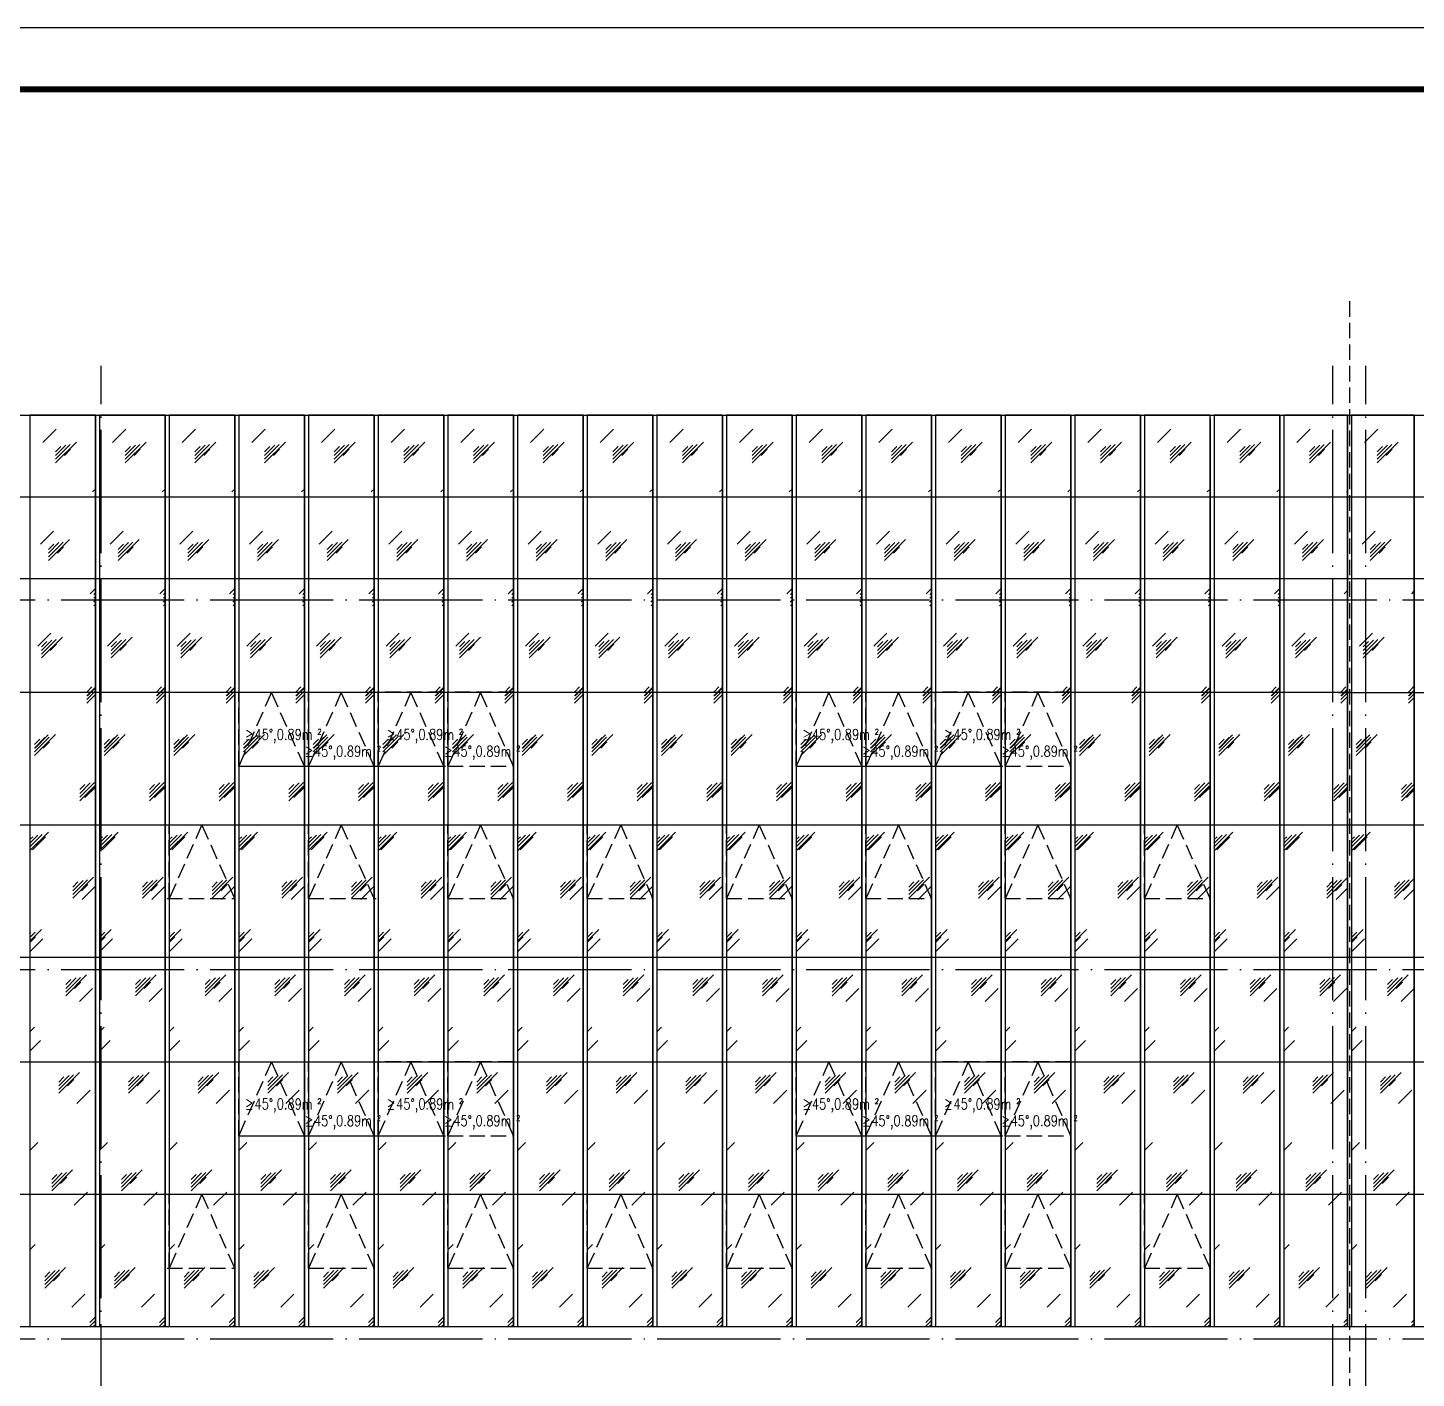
# Model space of a CAD drawing. Extents: x 6843040 to 15500510, y -6507076 to -4940511.
# Drawn here: x 7830045 to 7852588, y -6232935 to -6211005 of the extents above; entities that cross this region are included whole.
import ezdxf

# ---------------------------------------------------------------- set-up
doc = ezdxf.new("R2010")
doc.units = 0
doc.header["$LTSCALE"] = 1000
doc.header["$MEASUREMENT"] = 0
doc.linetypes.add('DASH', pattern=[0.35, 0.25, -0.1])
doc.linetypes.add('DOTE', pattern=[2.42, 2, -0.2, 0.02, -0.2])
for name, color, linetype in [('_0', 7, 'Continuous'), ('DOTE', 8, 'DOTE'), ('E_LINE_5', 8, 'Continuous'), ('LT-dim 100', 253, 'Continuous'), ('LT-开启扇', 8, 'Continuous'), ('LT-玻璃', 4, 'Continuous'), ('PUB_DIM', 3, 'Continuous'), ('PUB_HACTH', 8, 'Continuous'), ('PUB_TEXT', 7, 'Continuous'), ('PUB_TITLE', 4, 'Continuous'), ('WINDOW', 4, 'Continuous')]:
    doc.layers.add(name, color=color, linetype=linetype)
doc.styles.add('_HZTXT', font='SIMPLEX', dxfattribs={"width": 0.9, "bigfont": 'HZTXT'})

# ---------------------------------------------------------------- blocks, each defined once
blk = doc.blocks.new('幕墙mq4')
at = {"layer": 'LT-开启扇', "ltscale": 1000}
for points in [[(7678733, -5912704), (7679826, -5912704)], [(7679864, -5912704), (7680957, -5912704)], [(7680996, -5912704), (7682088, -5912704)], [(7687782, -5912704), (7688875, -5912704)], [(7688913, -5912704), (7690006, -5912704)], [(7690044, -5912704), (7691137, -5912704)], [(7678733, -5918704), (7679826, -5918704)], [(7679864, -5918704), (7680957, -5918704)], [(7680996, -5918704), (7682088, -5918704)], [(7687782, -5918704), (7688875, -5918704)], [(7688913, -5918704), (7690006, -5918704)], [(7690044, -5918704), (7691137, -5918704)]]:
    blk.add_lwpolyline(points, dxfattribs=at)
at = {"layer": 'LT-玻璃', "ltscale": 1000}
for p, q in [((7652448, -5907004), (7696798, -5907004)), ((7675340, -5907004), (7675340, -5921804)), ((7676406, -5907004), (7676406, -5921804)), ((7676471, -5907004), (7676471, -5921804)), ((7677537, -5907004), (7677537, -5921804)), ((7677602, -5907004), (7677602, -5921804)), ((7678668, -5907004), (7678668, -5921804)), ((7678733, -5907004), (7678733, -5921804)), ((7679799, -5907004), (7679799, -5921804)), ((7679864, -5907004), (7679864, -5921804)), ((7680931, -5907004), (7680931, -5921804)), ((7680996, -5907004), (7680996, -5921804)), ((7682062, -5907004), (7682062, -5921804)), ((7682127, -5907004), (7682127, -5921804)), ((7683193, -5907004), (7683193, -5921804)), ((7683258, -5907004), (7683258, -5921804)), ((7684324, -5907004), (7684324, -5921804)), ((7684389, -5907004), (7684389, -5921804)), ((7685455, -5907004), (7685455, -5921804)), ((7685520, -5907004), (7685520, -5921804)), ((7686586, -5907004), (7686586, -5921804)), ((7686651, -5907004), (7686651, -5921804)), ((7687717, -5907004), (7687717, -5921804)), ((7687782, -5907004), (7687782, -5921804)), ((7688848, -5907004), (7688848, -5921804)), ((7688913, -5907004), (7688913, -5921804)), ((7689979, -5907004), (7689979, -5921804)), ((7690044, -5907004), (7690044, -5921804)), ((7691110, -5907004), (7691110, -5921804)), ((7691175, -5907004), (7691175, -5921804)), ((7692242, -5907004), (7692242, -5921804)), ((7692307, -5907004), (7692307, -5921804)), ((7693373, -5907004), (7693373, -5921804)), ((7693438, -5907004), (7693438, -5921804)), ((7695635, -5907004), (7695635, -5921804)), ((7695700, -5907004), (7695700, -5921804)), ((7696733, -5907004), (7696733, -5921804)), ((7696798, -5907004), (7696798, -5921804)), ((7694504, -5907055), (7694504, -5921804)), ((7694569, -5907055), (7694569, -5921804)), ((7652448, -5908329), (7696798, -5908329)), ((7652448, -5909654), (7696798, -5909654)), ((7652448, -5911504), (7696798, -5911504)), ((7678733, -5912704), (7682062, -5912704)), ((7687782, -5912704), (7691110, -5912704)), ((7652448, -5913654), (7696798, -5913654)), ((7652448, -5915804), (7696798, -5915804)), ((7652448, -5917504), (7696798, -5917504)), ((7678733, -5918704), (7682062, -5918704)), ((7687782, -5918704), (7691110, -5918704)), ((7652448, -5919654), (7696798, -5919654)), ((7652448, -5921804), (7696798, -5921804))]:
    blk.add_line(p, q, dxfattribs=at)
at = {"layer": 'WINDOW', "color": 8, "linetype": 'DASH'}
for points in [[(7679799, -5911504), (7679799, -5912704), (7679266, -5911504), (7678733, -5912704), (7678733, -5911504)], [(7680931, -5911504), (7680931, -5912704), (7680398, -5911504), (7679864, -5912704), (7679864, -5911504)], [(7682062, -5911504), (7682062, -5912704), (7681529, -5911504), (7680996, -5912704), (7680996, -5911504)], [(7680996, -5912704), (7682062, -5912704), (7682062, -5911504), (7680996, -5911504)], [(7683193, -5911504), (7683193, -5912704), (7682660, -5911504), (7682127, -5912704), (7682127, -5911504)], [(7682127, -5912704), (7683193, -5912704), (7683193, -5911504), (7682127, -5911504)], [(7688848, -5911504), (7688848, -5912704), (7688315, -5911504), (7687782, -5912704), (7687782, -5911504)], [(7689979, -5911504), (7689979, -5912704), (7689446, -5911504), (7688913, -5912704), (7688913, -5911504)], [(7691110, -5911504), (7691110, -5912704), (7690577, -5911504), (7690044, -5912704), (7690044, -5911504)], [(7690044, -5912704), (7691110, -5912704), (7691110, -5911504), (7690044, -5911504)], [(7692242, -5911504), (7692242, -5912704), (7691709, -5911504), (7691175, -5912704), (7691175, -5911504)], [(7691175, -5912704), (7692242, -5912704), (7692242, -5911504), (7691175, -5911504)], [(7679799, -5917504), (7679799, -5918704), (7679266, -5917504), (7678733, -5918704), (7678733, -5917504)], [(7680931, -5917504), (7680931, -5918704), (7680398, -5917504), (7679864, -5918704), (7679864, -5917504)], [(7682062, -5917504), (7682062, -5918704), (7681529, -5917504), (7680996, -5918704), (7680996, -5917504)], [(7680996, -5918704), (7682062, -5918704), (7682062, -5917504), (7680996, -5917504)], [(7683193, -5917504), (7683193, -5918704), (7682660, -5917504), (7682127, -5918704), (7682127, -5917504)], [(7682127, -5918704), (7683193, -5918704), (7683193, -5917504), (7682127, -5917504)], [(7688848, -5917504), (7688848, -5918704), (7688315, -5917504), (7687782, -5918704), (7687782, -5917504)], [(7689979, -5917504), (7689979, -5918704), (7689446, -5917504), (7688913, -5918704), (7688913, -5917504)], [(7691110, -5917504), (7691110, -5918704), (7690577, -5917504), (7690044, -5918704), (7690044, -5917504)], [(7690044, -5918704), (7691110, -5918704), (7691110, -5917504), (7690044, -5917504)], [(7692242, -5917504), (7692242, -5918704), (7691709, -5917504), (7691175, -5918704), (7691175, -5917504)], [(7691175, -5918704), (7692242, -5918704), (7692242, -5917504), (7691175, -5917504)]]:
    blk.add_lwpolyline(points, close=True, dxfattribs=at)
at = {"layer": 'PUB_TEXT', "style": '_HZTXT'}
for s, height, width, p in [('≥', 175, 0.9, (7678832, -5912276)), ('45%%d,0.89m', 175, 0.774, (7678990, -5912276)), ('2', 87.5, 0.774, (7680009, -5912188)), ('≥', 175, 0.9, (7681131, -5912276)), ('45%%d,0.89m', 175, 0.774, (7681289, -5912276)), ('2', 87.5, 0.774, (7682308, -5912188)), ('≥', 175, 0.9, (7687881, -5912276)), ('45%%d,0.89m', 175, 0.774, (7688039, -5912276)), ('2', 87.5, 0.774, (7689058, -5912188)), ('≥', 175, 0.9, (7690180, -5912276)), ('45%%d,0.89m', 175, 0.774, (7690337, -5912276)), ('2', 87.5, 0.774, (7691357, -5912188)), ('≥', 175, 0.9, (7679798, -5912549)), ('45%%d,0.89m', 175, 0.774, (7679955, -5912549)), ('2', 87.5, 0.774, (7680974, -5912461)), ('≥', 175, 0.9, (7682060, -5912549)), ('45%%d,0.89m', 175, 0.774, (7682218, -5912549)), ('2', 87.5, 0.774, (7683237, -5912461)), ('≥', 175, 0.9, (7688847, -5912549)), ('45%%d,0.89m', 175, 0.774, (7689004, -5912549)), ('2', 87.5, 0.774, (7690023, -5912461)), ('≥', 175, 0.9, (7691109, -5912549)), ('45%%d,0.89m', 175, 0.774, (7691266, -5912549)), ('2', 87.5, 0.774, (7692285, -5912461)), ('≥', 175, 0.9, (7678832, -5918276)), ('45%%d,0.89m', 175, 0.774, (7678990, -5918276)), ('2', 87.5, 0.774, (7680009, -5918188)), ('≥', 175, 0.9, (7681131, -5918276)), ('45%%d,0.89m', 175, 0.774, (7681289, -5918276)), ('2', 87.5, 0.774, (7682308, -5918188)), ('≥', 175, 0.9, (7687881, -5918276)), ('45%%d,0.89m', 175, 0.774, (7688039, -5918276)), ('2', 87.5, 0.774, (7689058, -5918188)), ('≥', 175, 0.9, (7690180, -5918276)), ('45%%d,0.89m', 175, 0.774, (7690337, -5918276)), ('2', 87.5, 0.774, (7691357, -5918188)), ('≥', 175, 0.9, (7679798, -5918549)), ('45%%d,0.89m', 175, 0.774, (7679955, -5918549)), ('2', 87.5, 0.774, (7680974, -5918461)), ('≥', 175, 0.9, (7682060, -5918549)), ('45%%d,0.89m', 175, 0.774, (7682218, -5918549)), ('2', 87.5, 0.774, (7683237, -5918461)), ('≥', 175, 0.9, (7688847, -5918549)), ('45%%d,0.89m', 175, 0.774, (7689004, -5918549)), ('2', 87.5, 0.774, (7690023, -5918461)), ('≥', 175, 0.9, (7691109, -5918549)), ('45%%d,0.89m', 175, 0.774, (7691266, -5918549)), ('2', 87.5, 0.774, (7692285, -5918461))]:
    blk.add_text(s, height=height, dxfattribs=dict(at, width=width)).set_placement(p)
blk = doc.blocks.new('幕墙窗开启3')
at = {"layer": 'E_LINE_5', "linetype": 'DASH'}
for points in [[(-4852986, 51807), (-4852986, 50607), (-4853518, 51807), (-4854052, 50607), (-4854052, 51807)], [(-4850724, 51807), (-4850724, 50607), (-4851257, 51807), (-4851790, 50607), (-4851790, 51807)], [(-4848461, 51807), (-4848461, 50607), (-4848994, 51807), (-4849527, 50607), (-4849527, 51807)], [(-4846199, 51807), (-4846199, 50607), (-4846717, 51807), (-4847265, 50607), (-4847265, 51807)], [(-4843937, 51807), (-4843937, 50607), (-4844470, 51807), (-4845003, 50607), (-4845003, 51807)], [(-4841675, 51807), (-4841675, 50607), (-4842208, 51807), (-4842741, 50607), (-4842741, 51807)], [(-4839413, 51807), (-4839413, 50607), (-4839946, 51807), (-4840479, 50607), (-4840479, 51807)], [(-4837150, 51807), (-4837150, 50607), (-4837683, 51807), (-4838217, 50607), (-4838217, 51807)], [(-4852986, 45807), (-4852986, 44607), (-4853518, 45807), (-4854052, 44607), (-4854052, 45807)], [(-4850724, 45807), (-4850724, 44607), (-4851257, 45807), (-4851790, 44607), (-4851790, 45807)], [(-4848461, 45807), (-4848461, 44607), (-4848994, 45807), (-4849527, 44607), (-4849527, 45807)], [(-4846199, 45807), (-4846199, 44607), (-4846717, 45807), (-4847265, 44607), (-4847265, 45807)], [(-4843937, 45807), (-4843937, 44607), (-4844470, 45807), (-4845003, 44607), (-4845003, 45807)], [(-4841675, 45807), (-4841675, 44607), (-4842208, 45807), (-4842741, 44607), (-4842741, 45807)], [(-4839413, 45807), (-4839413, 44607), (-4839946, 45807), (-4840479, 44607), (-4840479, 45807)], [(-4837150, 45807), (-4837150, 44607), (-4837683, 45807), (-4838217, 44607), (-4838217, 45807)]]:
    blk.add_lwpolyline(points, close=True, dxfattribs=at)
for points in [[(-4854084, 50607), (-4852986, 50607)], [(-4851790, 50607), (-4850691, 50607)], [(-4849527, 50607), (-4848461, 50607)], [(-4849527, 50607), (-4848461, 50607)], [(-4847265, 50607), (-4846199, 50607)], [(-4845003, 50607), (-4843937, 50607)], [(-4842741, 50607), (-4841675, 50607)], [(-4840479, 50607), (-4839413, 50607)], [(-4838217, 50607), (-4837150, 50607)], [(-4854084, 44607), (-4852986, 44607)], [(-4851790, 44607), (-4850724, 44607)], [(-4849527, 44607), (-4848461, 44607)], [(-4849527, 44607), (-4848461, 44607)], [(-4847265, 44607), (-4846199, 44607)], [(-4845003, 44607), (-4843937, 44607)], [(-4842741, 44607), (-4841675, 44607)], [(-4840479, 44607), (-4839413, 44607)], [(-4838217, 44607), (-4837150, 44607)]]:
    blk.add_lwpolyline(points, dxfattribs=at)

msp = doc.modelspace()

# ---------------------------------------------------------------- hatches: boundary and pattern name
at = {"layer": 'PUB_HACTH'}
h = msp.add_hatch(dxfattribs=at)
h.set_pattern_fill('玻璃1', color=256, scale=150, style=0)
h.set_pattern_definition([(45, (22827, 30060), (-734.82537, 734.82537), [336, -864]), (45, (22971, 30120), (-734.82537, 734.82537), [144, -1056]), (45, (22827, 30120), (-734.82537, 734.82537), [240, -960]), (45, (22899, 30060), (806.10173, -806.10173), [300, -900]), (45, (22827, 30000), (-734.82537, 734.82537), [480, -720]), (45, (22827, 30180), (-734.82537, 734.82537), [120, -1080])])
h.paths.add_polyline_path([(7830077.7, -6232096.5), (7831143.8, -6232096.5), (7831143.8, -6217296.5), (7830077.7, -6217296.5)])
h = msp.add_hatch(dxfattribs=at)
h.set_pattern_fill('玻璃1', color=256, scale=150, style=0)
h.set_pattern_definition([(45, (23958.1, 30060), (-734.82537, 734.82537), [336, -864]), (45, (24102.1, 30120), (-734.82537, 734.82537), [144, -1056]), (45, (23958.1, 30120), (-734.82537, 734.82537), [240, -960]), (45, (24030.1, 30060), (806.10173, -806.10173), [300, -900]), (45, (23958.1, 30000), (-734.82537, 734.82537), [480, -720]), (45, (23958.1, 30180), (-734.82537, 734.82537), [120, -1080])])
h.paths.add_polyline_path([(7831208.8, -6232096.5), (7832274.9, -6232096.5), (7832274.9, -6217296.5), (7831208.8, -6217296.5)])
h = msp.add_hatch(dxfattribs=at)
h.set_pattern_fill('玻璃1', color=256, scale=150, style=0)
h.set_pattern_definition([(45, (25089.2, 30060), (-734.82537, 734.82537), [336, -864]), (45, (25233.2, 30120), (-734.82537, 734.82537), [144, -1056]), (45, (25089.2, 30120), (-734.82537, 734.82537), [240, -960]), (45, (25161.2, 30060), (806.10173, -806.10173), [300, -900]), (45, (25089.2, 30000), (-734.82537, 734.82537), [480, -720]), (45, (25089.2, 30180), (-734.82537, 734.82537), [120, -1080])])
h.paths.add_polyline_path([(7832339.9, -6232096.5), (7833406, -6232096.5), (7833406, -6217296.5), (7832339.9, -6217296.5)])
h = msp.add_hatch(dxfattribs=at)
h.set_pattern_fill('玻璃1', color=256, scale=150, style=0)
h.set_pattern_definition([(45, (26220.3, 30060), (-734.82537, 734.82537), [336, -864]), (45, (26364.3, 30120), (-734.82537, 734.82537), [144, -1056]), (45, (26220.3, 30120), (-734.82537, 734.82537), [240, -960]), (45, (26292.3, 30060), (806.10173, -806.10173), [300, -900]), (45, (26220.3, 30000), (-734.82537, 734.82537), [480, -720]), (45, (26220.3, 30180), (-734.82537, 734.82537), [120, -1080])])
h.paths.add_polyline_path([(7833471, -6232096.5), (7834537.1, -6232096.5), (7834537.1, -6217296.5), (7833471, -6217296.5)])
h = msp.add_hatch(dxfattribs=at)
h.set_pattern_fill('玻璃1', color=256, scale=150, style=0)
h.set_pattern_definition([(45, (27351.4, 30060), (-734.82537, 734.82537), [336, -864]), (45, (27495.4, 30120), (-734.82537, 734.82537), [144, -1056]), (45, (27351.4, 30120), (-734.82537, 734.82537), [240, -960]), (45, (27423.4, 30060), (806.10173, -806.10173), [300, -900]), (45, (27351.4, 30000), (-734.82537, 734.82537), [480, -720]), (45, (27351.4, 30180), (-734.82537, 734.82537), [120, -1080])])
h.paths.add_polyline_path([(7834602.1, -6232096.5), (7835668.2, -6232096.5), (7835668.2, -6217296.5), (7834602.1, -6217296.5)])
h = msp.add_hatch(dxfattribs=at)
h.set_pattern_fill('玻璃1', color=256, scale=150, style=0)
h.set_pattern_definition([(45, (28482.5, 30060), (-734.82537, 734.82537), [336, -864]), (45, (28626.5, 30120), (-734.82537, 734.82537), [144, -1056]), (45, (28482.5, 30120), (-734.82537, 734.82537), [240, -960]), (45, (28554.5, 30060), (806.10173, -806.10173), [300, -900]), (45, (28482.5, 30000), (-734.82537, 734.82537), [480, -720]), (45, (28482.5, 30180), (-734.82537, 734.82537), [120, -1080])])
h.paths.add_polyline_path([(7835733.1, -6232096.5), (7836799.3, -6232096.5), (7836799.3, -6217296.5), (7835733.1, -6217296.5)])
h = msp.add_hatch(dxfattribs=at)
h.set_pattern_fill('玻璃1', color=256, scale=150, style=0)
h.set_pattern_definition([(45, (29613.6, 30060), (-734.82537, 734.82537), [336, -864]), (45, (29757.6, 30120), (-734.82537, 734.82537), [144, -1056]), (45, (29613.6, 30120), (-734.82537, 734.82537), [240, -960]), (45, (29685.6, 30060), (806.10173, -806.10173), [300, -900]), (45, (29613.6, 30000), (-734.82537, 734.82537), [480, -720]), (45, (29613.6, 30180), (-734.82537, 734.82537), [120, -1080])])
h.paths.add_polyline_path([(7836864.2, -6232096.5), (7837930.4, -6232096.5), (7837930.4, -6217296.5), (7836864.2, -6217296.5)])
h = msp.add_hatch(dxfattribs=at)
h.set_pattern_fill('玻璃1', color=256, scale=150, style=0)
h.set_pattern_definition([(45, (30744.7, 30060), (-734.82537, 734.82537), [336, -864]), (45, (30888.7, 30120), (-734.82537, 734.82537), [144, -1056]), (45, (30744.7, 30120), (-734.82537, 734.82537), [240, -960]), (45, (30816.7, 30060), (806.10173, -806.10173), [300, -900]), (45, (30744.7, 30000), (-734.82537, 734.82537), [480, -720]), (45, (30744.7, 30180), (-734.82537, 734.82537), [120, -1080])])
h.paths.add_polyline_path([(7837995.3, -6232096.5), (7839061.5, -6232096.5), (7839061.5, -6217296.5), (7837995.3, -6217296.5)])
h = msp.add_hatch(dxfattribs=at)
h.set_pattern_fill('玻璃1', color=256, scale=150, style=0)
h.set_pattern_definition([(45, (31875.8, 30060), (-734.82537, 734.82537), [336, -864]), (45, (32019.8, 30120), (-734.82537, 734.82537), [144, -1056]), (45, (31875.8, 30120), (-734.82537, 734.82537), [240, -960]), (45, (31947.8, 30060), (806.10173, -806.10173), [300, -900]), (45, (31875.8, 30000), (-734.82537, 734.82537), [480, -720]), (45, (31875.8, 30180), (-734.82537, 734.82537), [120, -1080])])
h.paths.add_polyline_path([(7839126.4, -6232096.5), (7840192.6, -6232096.5), (7840192.6, -6217296.5), (7839126.4, -6217296.5)])
h = msp.add_hatch(dxfattribs=at)
h.set_pattern_fill('玻璃1', color=256, scale=150, style=0)
h.set_pattern_definition([(45, (33006.9, 30060), (-734.82537, 734.82537), [336, -864]), (45, (33150.9, 30120), (-734.82537, 734.82537), [144, -1056]), (45, (33006.9, 30120), (-734.82537, 734.82537), [240, -960]), (45, (33078.9, 30060), (806.10173, -806.10173), [300, -900]), (45, (33006.9, 30000), (-734.82537, 734.82537), [480, -720]), (45, (33006.9, 30180), (-734.82537, 734.82537), [120, -1080])])
h.paths.add_polyline_path([(7840257.5, -6232096.5), (7841323.6, -6232096.5), (7841323.6, -6217296.5), (7840257.5, -6217296.5)])
h = msp.add_hatch(dxfattribs=at)
h.set_pattern_fill('玻璃1', color=256, scale=150, style=0)
h.set_pattern_definition([(45, (34138, 30060), (-734.82537, 734.82537), [336, -864]), (45, (34282, 30120), (-734.82537, 734.82537), [144, -1056]), (45, (34138, 30120), (-734.82537, 734.82537), [240, -960]), (45, (34210, 30060), (806.10173, -806.10173), [300, -900]), (45, (34138, 30000), (-734.82537, 734.82537), [480, -720]), (45, (34138, 30180), (-734.82537, 734.82537), [120, -1080])])
h.paths.add_polyline_path([(7841388.6, -6232096.5), (7842454.7, -6232096.5), (7842454.7, -6217296.5), (7841388.6, -6217296.5)])
h = msp.add_hatch(dxfattribs=at)
h.set_pattern_fill('玻璃1', color=256, scale=150, style=0)
h.set_pattern_definition([(45, (35269.1, 30060), (-734.82537, 734.82537), [336, -864]), (45, (35413.1, 30120), (-734.82537, 734.82537), [144, -1056]), (45, (35269.1, 30120), (-734.82537, 734.82537), [240, -960]), (45, (35341.1, 30060), (806.10173, -806.10173), [300, -900]), (45, (35269.1, 30000), (-734.82537, 734.82537), [480, -720]), (45, (35269.1, 30180), (-734.82537, 734.82537), [120, -1080])])
h.paths.add_polyline_path([(7842519.7, -6232096.5), (7843585.8, -6232096.5), (7843585.8, -6217296.5), (7842519.7, -6217296.5)])
h = msp.add_hatch(dxfattribs=at)
h.set_pattern_fill('玻璃1', color=256, scale=150, style=0)
h.set_pattern_definition([(45, (36400.2, 30060), (-734.82537, 734.82537), [336, -864]), (45, (36544.2, 30120), (-734.82537, 734.82537), [144, -1056]), (45, (36400.2, 30120), (-734.82537, 734.82537), [240, -960]), (45, (36472.2, 30060), (806.10173, -806.10173), [300, -900]), (45, (36400.2, 30000), (-734.82537, 734.82537), [480, -720]), (45, (36400.2, 30180), (-734.82537, 734.82537), [120, -1080])])
h.paths.add_polyline_path([(7843650.8, -6232096.5), (7844716.9, -6232096.5), (7844716.9, -6217296.5), (7843650.8, -6217296.5)])
h = msp.add_hatch(dxfattribs=at)
h.set_pattern_fill('玻璃1', color=256, scale=150, style=0)
h.set_pattern_definition([(45, (37531.3, 30060), (-734.82537, 734.82537), [336, -864]), (45, (37675.3, 30120), (-734.82537, 734.82537), [144, -1056]), (45, (37531.3, 30120), (-734.82537, 734.82537), [240, -960]), (45, (37603.3, 30060), (806.10173, -806.10173), [300, -900]), (45, (37531.3, 30000), (-734.82537, 734.82537), [480, -720]), (45, (37531.3, 30180), (-734.82537, 734.82537), [120, -1080])])
h.paths.add_polyline_path([(7844781.9, -6232096.5), (7845848, -6232096.5), (7845848, -6217296.5), (7844781.9, -6217296.5)])
h = msp.add_hatch(dxfattribs=at)
h.set_pattern_fill('玻璃1', color=256, scale=150, style=0)
h.set_pattern_definition([(45, (38662.4, 30060), (-734.82537, 734.82537), [336, -864]), (45, (38806.4, 30120), (-734.82537, 734.82537), [144, -1056]), (45, (38662.4, 30120), (-734.82537, 734.82537), [240, -960]), (45, (38734.4, 30060), (806.10173, -806.10173), [300, -900]), (45, (38662.4, 30000), (-734.82537, 734.82537), [480, -720]), (45, (38662.4, 30180), (-734.82537, 734.82537), [120, -1080])])
h.paths.add_polyline_path([(7845913, -6232096.5), (7846979.1, -6232096.5), (7846979.1, -6217296.5), (7845913, -6217296.5)])
h = msp.add_hatch(dxfattribs=at)
h.set_pattern_fill('玻璃1', color=256, scale=150, style=0)
h.set_pattern_definition([(45, (39793.5, 30060), (-734.82537, 734.82537), [336, -864]), (45, (39937.5, 30120), (-734.82537, 734.82537), [144, -1056]), (45, (39793.5, 30120), (-734.82537, 734.82537), [240, -960]), (45, (39865.5, 30060), (806.10173, -806.10173), [300, -900]), (45, (39793.5, 30000), (-734.82537, 734.82537), [480, -720]), (45, (39793.5, 30180), (-734.82537, 734.82537), [120, -1080])])
h.paths.add_polyline_path([(7847044.1, -6232096.5), (7848110.2, -6232096.5), (7848110.2, -6217296.5), (7847044.1, -6217296.5)])
h = msp.add_hatch(dxfattribs=at)
h.set_pattern_fill('玻璃1', color=256, scale=150, style=0)
h.set_pattern_definition([(45, (40924.6, 30060), (-734.82537, 734.82537), [336, -864]), (45, (41068.6, 30120), (-734.82537, 734.82537), [144, -1056]), (45, (40924.6, 30120), (-734.82537, 734.82537), [240, -960]), (45, (40996.6, 30060), (806.10173, -806.10173), [300, -900]), (45, (40924.6, 30000), (-734.82537, 734.82537), [480, -720]), (45, (40924.6, 30180), (-734.82537, 734.82537), [120, -1080])])
h.paths.add_polyline_path([(7848175.2, -6232096.5), (7849241.3, -6232096.5), (7849241.3, -6217296.5), (7848175.2, -6217296.5)])
h = msp.add_hatch(dxfattribs=at)
h.set_pattern_fill('玻璃1', color=256, scale=150, style=0)
h.set_pattern_definition([(45, (42055.7, 30060), (-734.82537, 734.82537), [336, -864]), (45, (42199.7, 30120), (-734.82537, 734.82537), [144, -1056]), (45, (42055.7, 30120), (-734.82537, 734.82537), [240, -960]), (45, (42127.7, 30060), (806.10173, -806.10173), [300, -900]), (45, (42055.7, 30000), (-734.82537, 734.82537), [480, -720]), (45, (42055.7, 30180), (-734.82537, 734.82537), [120, -1080])])
h.paths.add_polyline_path([(7849306.3, -6232096.5), (7850372.4, -6232096.5), (7850372.4, -6217296.5), (7849306.3, -6217296.5)])
h = msp.add_hatch(dxfattribs=at)
h.set_pattern_fill('玻璃1', color=256, scale=150, style=0)
h.set_pattern_definition([(45, (43186.8, 30060), (-734.82537, 734.82537), [336, -864]), (45, (43330.8, 30120), (-734.82537, 734.82537), [144, -1056]), (45, (43186.8, 30120), (-734.82537, 734.82537), [240, -960]), (45, (43258.8, 30060), (806.10173, -806.10173), [300, -900]), (45, (43186.8, 30000), (-734.82537, 734.82537), [480, -720]), (45, (43186.8, 30180), (-734.82537, 734.82537), [120, -1080])])
h.paths.add_polyline_path([(7850437.4, -6232096.5), (7851471, -6232096.5), (7851471, -6217296.5), (7850437.4, -6217296.5)])
h = msp.add_hatch(dxfattribs=at)
h.set_pattern_fill('玻璃1', color=256, scale=150, style=0)
h.set_pattern_definition([(45, (44285.4, 30060), (-734.82537, 734.82537), [336, -864]), (45, (44429.4, 30120), (-734.82537, 734.82537), [144, -1056]), (45, (44285.4, 30120), (-734.82537, 734.82537), [240, -960]), (45, (44357.4, 30060), (806.10173, -806.10173), [300, -900]), (45, (44285.4, 30000), (-734.82537, 734.82537), [480, -720]), (45, (44285.4, 30180), (-734.82537, 734.82537), [120, -1080])])
h.paths.add_polyline_path([(7851536, -6232096.5), (7852555.2, -6232096.5), (7852555.2, -6217296.5), (7851536, -6217296.5)])

# ---------------------------------------------------------------- linework, layer by layer
at = {"layer": 'DOTE'}
for p, q in [((7831235.6, -6263096.5), (7831235.6, -6216496.5)), ((7851235.6, -6263096.5), (7851235.6, -6216496.5)), ((7851771, -6263096.5), (7851771, -6216496.5)), ((7806385.6, -6220296.5), (7917446, -6220296.5)), ((7806385.6, -6226296.5), (7917446, -6226296.5)), ((7806385.6, -6232296.5), (7896209.6, -6232296.5))]:
    msp.add_line(p, q, dxfattribs=at)
at = {"layer": 'LT-玻璃', "ltscale": 1000}
for p, q in [((7851321, -6217296.5), (7916446, -6217296.5)), ((7851471, -6217296.5), (7851471, -6230996.5)), ((7851536, -6217296.5), (7851536, -6230996.5)), ((7852555.2, -6217296.5), (7852555.2, -6232096.5)), ((7851321, -6218621.5), (7916446, -6218621.5)), ((7851321, -6219946.5), (7916446, -6219946.5)), ((7851321, -6221796.5), (7916446, -6221796.5)), ((7851321, -6223946.5), (7894671, -6223946.5)), ((7851321, -6226096.5), (7894671, -6226096.5)), ((7851321, -6227796.5), (7894671, -6227796.5)), ((7851321, -6229946.5), (7894671, -6229946.5)), ((7851536, -6232096.5), (7866019.7, -6232096.5))]:
    msp.add_line(p, q, dxfattribs=at)
at = {"layer": 'PUB_DIM', "linetype": 'DASH'}
msp.add_lwpolyline([(7851503.5, -6215446.5), (7851503.5, -6262942.9)], dxfattribs=at)
at = {"layer": 'PUB_HACTH'}
for points in [[(7830077.7, -6232096.5), (7831143.8, -6232096.5), (7831143.8, -6217296.5), (7830077.7, -6217296.5)], [(7831208.8, -6232096.5), (7832274.9, -6232096.5), (7832274.9, -6217296.5), (7831208.8, -6217296.5)], [(7832339.9, -6232096.5), (7833406, -6232096.5), (7833406, -6217296.5), (7832339.9, -6217296.5)], [(7833471, -6232096.5), (7834537.1, -6232096.5), (7834537.1, -6217296.5), (7833471, -6217296.5)], [(7834602.1, -6232096.5), (7835668.2, -6232096.5), (7835668.2, -6217296.5), (7834602.1, -6217296.5)], [(7835733.1, -6232096.5), (7836799.3, -6232096.5), (7836799.3, -6217296.5), (7835733.1, -6217296.5)], [(7836864.2, -6232096.5), (7837930.4, -6232096.5), (7837930.4, -6217296.5), (7836864.2, -6217296.5)], [(7837995.3, -6232096.5), (7839061.5, -6232096.5), (7839061.5, -6217296.5), (7837995.3, -6217296.5)], [(7839126.4, -6232096.5), (7840192.6, -6232096.5), (7840192.6, -6217296.5), (7839126.4, -6217296.5)], [(7840257.5, -6232096.5), (7841323.6, -6232096.5), (7841323.6, -6217296.5), (7840257.5, -6217296.5)], [(7841388.6, -6232096.5), (7842454.7, -6232096.5), (7842454.7, -6217296.5), (7841388.6, -6217296.5)], [(7842519.7, -6232096.5), (7843585.8, -6232096.5), (7843585.8, -6217296.5), (7842519.7, -6217296.5)], [(7843650.8, -6232096.5), (7844716.9, -6232096.5), (7844716.9, -6217296.5), (7843650.8, -6217296.5)], [(7844781.9, -6232096.5), (7845848, -6232096.5), (7845848, -6217296.5), (7844781.9, -6217296.5)], [(7845913, -6232096.5), (7846979.1, -6232096.5), (7846979.1, -6217296.5), (7845913, -6217296.5)], [(7847044.1, -6232096.5), (7848110.2, -6232096.5), (7848110.2, -6217296.5), (7847044.1, -6217296.5)], [(7848175.2, -6232096.5), (7849241.3, -6232096.5), (7849241.3, -6217296.5), (7848175.2, -6217296.5)], [(7849306.3, -6232096.5), (7850372.4, -6232096.5), (7850372.4, -6217296.5), (7849306.3, -6217296.5)], [(7850437.4, -6232096.5), (7851471, -6232096.5), (7851471, -6217296.5), (7850437.4, -6217296.5)], [(7851536, -6232096.5), (7852555.2, -6232096.5), (7852555.2, -6217296.5), (7851536, -6217296.5)]]:
    msp.add_lwpolyline(points, close=True, dxfattribs=at)
at = {"layer": 'PUB_TITLE'}
msp.add_lwpolyline([(7787280.7, -6295104.7), (7935880.7, -6295104.7), (7935880.7, -6211004.7), (7787280.7, -6211004.7)], close=True, dxfattribs=at)
at = {"layer": 'PUB_TITLE', "const_width": 100}
msp.add_lwpolyline([(7789780.7, -6294104.7), (7934880.7, -6294104.7), (7934880.7, -6212004.7), (7789780.7, -6212004.7)], close=True, dxfattribs=at)

# ---------------------------------------------------------------- block references
at = {"layer": '_0'}
msp.add_blockref('幕墙窗开启3', (12686391.8, -6275753.2), dxfattribs=at)
at = {"layer": 'LT-dim 100'}
msp.add_blockref('幕墙mq4', (154737.6, -310292.1), dxfattribs=at)

doc.saveas('drawing.dxf')
